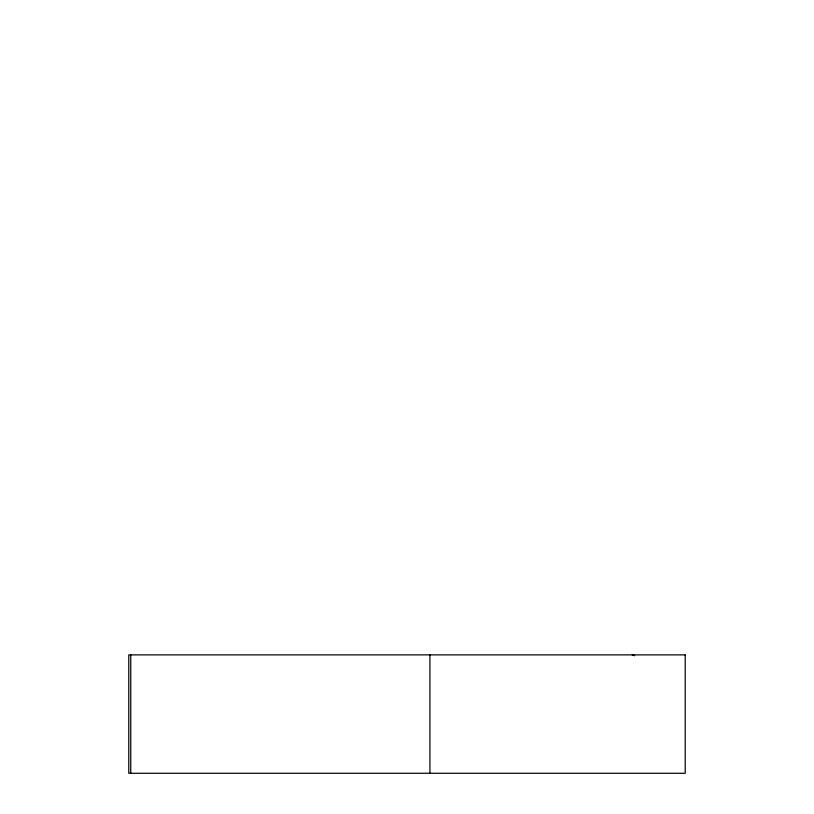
<?xml version="1.0" encoding="UTF-8"?>
<svg xmlns="http://www.w3.org/2000/svg" width="814" height="814" viewBox="0 0 814 814"><rect width="100%" height="100%" fill="white"/><g stroke="black" fill="none" stroke-linecap="round" stroke-linejoin="round"><path stroke-width="1.22" d="M429.924 654.883L429.924 773.28M130.759 654.883L130.759 773.28M685.215 654.883L128.785 654.883L128.785 773.28L685.215 773.28L685.215 654.883M634.554 655.606L632.254 654.853L634.564 655.606"/></g></svg>
